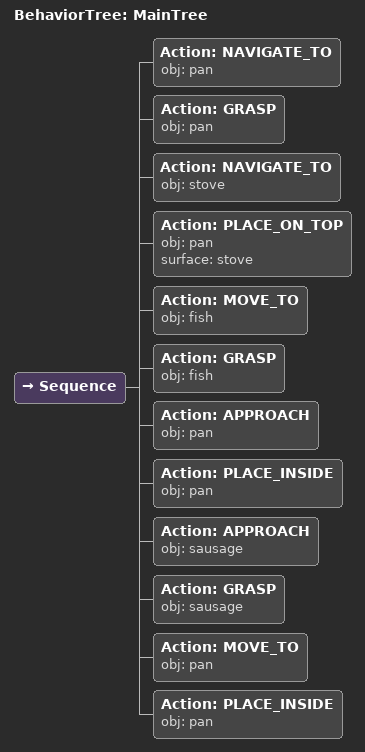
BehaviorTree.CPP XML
<root main_tree_to_execute="MainTree">
  <BehaviorTree ID="MainTree">
    <Sequence>
      <!-- Navigate to pan -->
      <Action ID="NAVIGATE_TO" obj="pan" />
      <!-- Grasp pan -->
      <Action ID="GRASP" obj="pan" />
      <!-- Navigate to stove -->
      <Action ID="NAVIGATE_TO" obj="stove" />
      <!-- Place pan on stove -->
      <Action ID="PLACE_ON_TOP" obj="pan" surface="stove" />
      <!-- Move to fish -->
      <Action ID="MOVE_TO" obj="fish" />
      <!-- Grasp fish -->
      <Action ID="GRASP" obj="fish" />
      <!-- Approach pan -->
      <Action ID="APPROACH" obj="pan" />
      <!-- Place inside pan -->
      <Action ID="PLACE_INSIDE" obj="pan" />
      <!-- Approach sausage -->
      <Action ID="APPROACH" obj="sausage" />
      <!-- Grasp sausage -->
      <Action ID="GRASP" obj="sausage" />
      <!-- Move to pan -->
      <Action ID="MOVE_TO" obj="pan" />
      <!-- Place inside pan -->
      <Action ID="PLACE_INSIDE" obj="pan" />
    </Sequence>
  </BehaviorTree>
</root>
